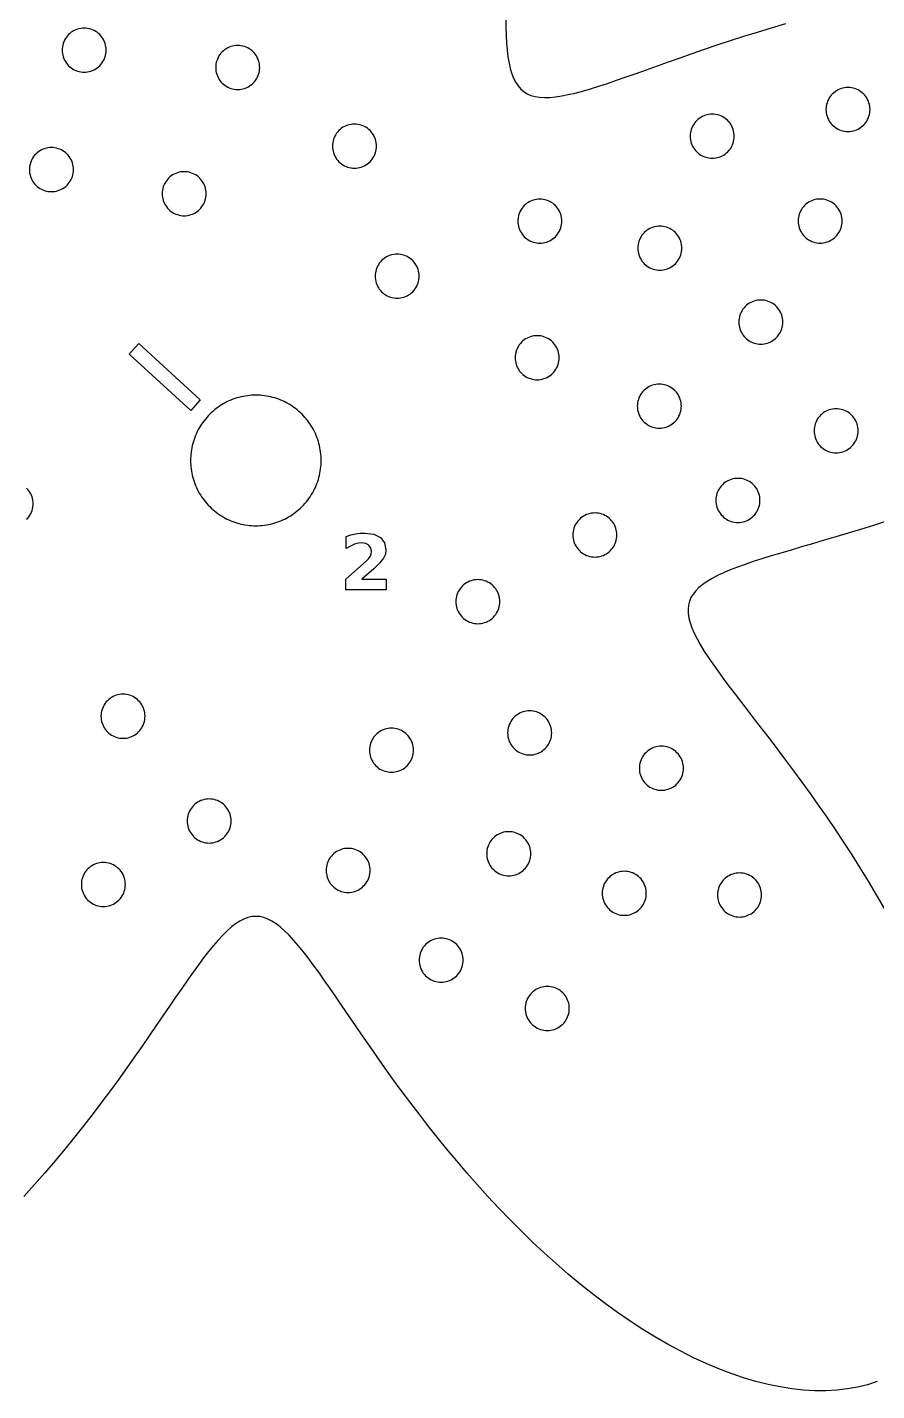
# Model space of a CAD drawing. Header units: millimetres. Extents: x 0 to 411, y 14 to 280.
# Drawn here: x 200.9 to 254.9, y 149.9 to 236.6 of the extents above; entities that cross this region are included whole.
import ezdxf

# ---------------------------------------------------------------- set-up
doc = ezdxf.new("R2010")
doc.units = ezdxf.units.MM
doc.layers.add('CUT', color=1, linetype='Continuous')
doc.layers.add('ENGRAVE', color=7, linetype='Continuous')

msp = doc.modelspace()

# ---------------------------------------------------------------- linework, layer by layer
at = {"layer": 'CUT'}
for points in [[(231.305, 237.143), (231.312, 236.592), (231.328, 236.073), (231.355, 235.586), (231.393, 235.132), (231.444, 234.71), (231.509, 234.321), (231.59, 233.965), (231.686, 233.641), (231.8, 233.35), (231.932, 233.092), (232.084, 232.865), (232.257, 232.67), (232.45, 232.506), (232.666, 232.373), (232.905, 232.269), (233.167, 232.195), (233.454, 232.149), (233.766, 232.13), (234.103, 232.138), (234.467, 232.172), (234.857, 232.23), (235.274, 232.312), (235.718, 232.416), (236.189, 232.541), (236.688, 232.686), (237.214, 232.85), (237.767, 233.031), (238.348, 233.228), (238.956, 233.439), (239.591, 233.663), (240.252, 233.899), (240.94, 234.144), (241.653, 234.399), (242.391, 234.66), (243.153, 234.928), (243.939, 235.199), (244.747, 235.473), (245.577, 235.747), (246.429, 236.022), (247.3, 236.294), (248.19, 236.563), (249.097, 236.828)], [(200.852, 205.325), (200.927, 205.405), (200.995, 205.492), (201.056, 205.583), (201.109, 205.679), (201.155, 205.779), (201.155, 205.779), (201.193, 205.882), (201.223, 205.988), (201.245, 206.096), (201.258, 206.205), (201.262, 206.315), (201.258, 206.424), (201.245, 206.534), (201.223, 206.641), (201.193, 206.747), (201.155, 206.85), (201.109, 206.95), (201.056, 207.046), (200.995, 207.137), (200.927, 207.224), (200.852, 207.305)], [(255.501, 205.207), (254.667, 204.942), (253.852, 204.688), (253.057, 204.445), (252.283, 204.214), (251.533, 203.991), (250.806, 203.778), (250.106, 203.573), (249.432, 203.375), (248.787, 203.183), (248.171, 202.997), (247.585, 202.814), (247.031, 202.635), (246.509, 202.458), (246.021, 202.283), (245.566, 202.107), (245.146, 201.93), (244.76, 201.751), (244.41, 201.569), (244.097, 201.383), (243.819, 201.191), (243.577, 200.993), (243.372, 200.787), (243.204, 200.573), (243.071, 200.348), (242.975, 200.114), (242.915, 199.867), (242.89, 199.608), (242.901, 199.335), (242.945, 199.048), (243.024, 198.746), (243.136, 198.428), (243.281, 198.092), (243.457, 197.739), (243.663, 197.368), (243.899, 196.978), (244.164, 196.569), (244.456, 196.139), (244.774, 195.689), (245.117, 195.219), (245.484, 194.727), (245.873, 194.214), (246.282, 193.68), (246.711, 193.124), (247.157, 192.546), (247.619, 191.946), (248.096, 191.325), (248.585, 190.683), (249.086, 190.02), (249.596, 189.335), (250.114, 188.63), (250.638, 187.906), (251.167, 187.161), (251.698, 186.398), (252.23, 185.617), (252.761, 184.818), (253.289, 184.002), (253.813, 183.171), (254.331, 182.324), (254.842, 181.464), (255.343, 180.59)], [(254.908, 150.525), (254.297, 150.331), (253.664, 150.177), (253.011, 150.061), (252.339, 149.985), (251.649, 149.948), (250.941, 149.95), (250.219, 149.991), (249.482, 150.071), (248.732, 150.189), (247.97, 150.345), (247.198, 150.539), (246.417, 150.77), (245.629, 151.037), (244.834, 151.34), (244.034, 151.677), (243.23, 152.048), (242.424, 152.452), (241.617, 152.888), (240.81, 153.354), (240.005, 153.849), (239.202, 154.373), (238.403, 154.923), (237.609, 155.498), (236.821, 156.098), (236.041, 156.72), (235.268, 157.362), (234.505, 158.024), (233.751, 158.703), (233.009, 159.397), (232.279, 160.106), (231.561, 160.827), (230.857, 161.558), (230.166, 162.298), (229.491, 163.045), (228.83, 163.796), (228.185, 164.551), (227.556, 165.306), (226.944, 166.061), (226.348, 166.813), (225.769, 167.56), (225.207, 168.301), (224.663, 169.033), (224.135, 169.756), (223.625, 170.466), (223.132, 171.163), (222.656, 171.844), (222.196, 172.508), (221.753, 173.153), (221.326, 173.778), (220.914, 174.381), (220.518, 174.961), (220.136, 175.515), (219.768, 176.043), (219.414, 176.544), (219.072, 177.016), (218.743, 177.457), (218.425, 177.868), (218.117, 178.246), (217.819, 178.591), (217.53, 178.902), (217.248, 179.179), (216.974, 179.42), (216.706, 179.625), (216.443, 179.793), (216.184, 179.924), (215.927, 180.018), (215.673, 180.075), (215.42, 180.094), (215.167, 180.075), (214.913, 180.018), (214.657, 179.924), (214.398, 179.793), (214.135, 179.625), (213.867, 179.42), (213.592, 179.179), (213.311, 178.902), (213.022, 178.591), (212.724, 178.246), (212.416, 177.868), (212.098, 177.457), (211.769, 177.016), (211.427, 176.544), (211.073, 176.043), (210.705, 175.515), (210.323, 174.961), (209.927, 174.381), (209.515, 173.778), (209.088, 173.153), (208.645, 172.508), (208.185, 171.844), (207.709, 171.163), (207.216, 170.466), (206.705, 169.756), (206.178, 169.033), (205.633, 168.301), (205.072, 167.56), (204.493, 166.813), (203.897, 166.061), (203.285, 165.306), (202.656, 164.551), (202.011, 163.796), (201.35, 163.045), (200.674, 162.298)]]:
    msp.add_lwpolyline(points, dxfattribs=at)
for points in [[(205.802, 234.605), (205.84, 234.708), (205.87, 234.814), (205.891, 234.921), (205.904, 235.031), (205.908, 235.14), (205.904, 235.25), (205.891, 235.359), (205.87, 235.467), (205.84, 235.573), (205.802, 235.676), (205.756, 235.776), (205.702, 235.872), (205.641, 235.963), (205.573, 236.05), (205.498, 236.13), (205.418, 236.205), (205.331, 236.273), (205.24, 236.334), (205.144, 236.388), (205.044, 236.434), (204.941, 236.472), (204.835, 236.502), (204.727, 236.523), (204.618, 236.536), (204.508, 236.54), (204.399, 236.536), (204.289, 236.523), (204.182, 236.502), (204.076, 236.472), (203.973, 236.434), (203.873, 236.388), (203.777, 236.334), (203.686, 236.273), (203.599, 236.205), (203.518, 236.13), (203.444, 236.05), (203.376, 235.963), (203.315, 235.872), (203.261, 235.776), (203.215, 235.676), (203.177, 235.573), (203.147, 235.467), (203.126, 235.359), (203.113, 235.25), (203.108, 235.14), (203.113, 235.031), (203.126, 234.921), (203.147, 234.814), (203.177, 234.708), (203.215, 234.605), (203.261, 234.505), (203.315, 234.409), (203.376, 234.317), (203.444, 234.231), (203.518, 234.15), (203.599, 234.076), (203.686, 234.008), (203.777, 233.947), (203.873, 233.893), (203.973, 233.847), (204.076, 233.809), (204.182, 233.779), (204.289, 233.758), (204.399, 233.745), (204.508, 233.74), (204.618, 233.745), (204.727, 233.758), (204.835, 233.779), (204.941, 233.809), (205.044, 233.847), (205.144, 233.893), (205.24, 233.947), (205.331, 234.008), (205.418, 234.076), (205.498, 234.15), (205.573, 234.231), (205.641, 234.317), (205.702, 234.409), (205.756, 234.505), (205.802, 234.605)], [(215.559, 233.504), (215.597, 233.607), (215.627, 233.713), (215.648, 233.821), (215.661, 233.93), (215.666, 234.04), (215.661, 234.15), (215.648, 234.259), (215.627, 234.367), (215.597, 234.472), (215.559, 234.575), (215.513, 234.675), (215.459, 234.771), (215.398, 234.863), (215.33, 234.949), (215.256, 235.03), (215.175, 235.104), (215.089, 235.172), (214.997, 235.233), (214.901, 235.287), (214.801, 235.333), (214.698, 235.371), (214.593, 235.401), (214.485, 235.422), (214.376, 235.435), (214.266, 235.44), (214.156, 235.435), (214.047, 235.422), (213.939, 235.401), (213.833, 235.371), (213.73, 235.333), (213.63, 235.287), (213.534, 235.233), (213.443, 235.172), (213.356, 235.104), (213.276, 235.03), (213.201, 234.949), (213.133, 234.863), (213.072, 234.771), (213.018, 234.675), (212.972, 234.575), (212.934, 234.472), (212.904, 234.367), (212.883, 234.259), (212.87, 234.15), (212.866, 234.04), (212.87, 233.93), (212.883, 233.821), (212.904, 233.713), (212.934, 233.607), (212.972, 233.504), (213.018, 233.404), (213.072, 233.308), (213.133, 233.217), (213.201, 233.13), (213.276, 233.05), (213.356, 232.975), (213.443, 232.907), (213.534, 232.846), (213.63, 232.792), (213.73, 232.746), (213.833, 232.708), (213.939, 232.678), (214.047, 232.657), (214.156, 232.644), (214.266, 232.64), (214.376, 232.644), (214.485, 232.657), (214.593, 232.678), (214.698, 232.708), (214.801, 232.746), (214.901, 232.792), (214.997, 232.846), (215.089, 232.907), (215.175, 232.975), (215.256, 233.05), (215.33, 233.13), (215.398, 233.217), (215.459, 233.308), (215.513, 233.404), (215.559, 233.504)], [(254.346, 230.833), (254.384, 230.936), (254.414, 231.042), (254.435, 231.149), (254.448, 231.259), (254.453, 231.368), (254.448, 231.478), (254.435, 231.588), (254.414, 231.695), (254.384, 231.801), (254.346, 231.904), (254.3, 232.004), (254.246, 232.1), (254.185, 232.191), (254.117, 232.278), (254.042, 232.358), (253.962, 232.433), (253.875, 232.501), (253.784, 232.562), (253.688, 232.616), (253.588, 232.662), (253.485, 232.7), (253.379, 232.73), (253.272, 232.751), (253.162, 232.764), (253.053, 232.768), (252.943, 232.764), (252.834, 232.751), (252.726, 232.73), (252.62, 232.7), (252.517, 232.662), (252.417, 232.616), (252.321, 232.562), (252.23, 232.501), (252.143, 232.433), (252.063, 232.358), (251.988, 232.278), (251.92, 232.191), (251.859, 232.1), (251.805, 232.004), (251.759, 231.904), (251.721, 231.801), (251.691, 231.695), (251.67, 231.588), (251.657, 231.478), (251.653, 231.368), (251.657, 231.259), (251.67, 231.149), (251.691, 231.042), (251.721, 230.936), (251.759, 230.833), (251.805, 230.733), (251.859, 230.637), (251.92, 230.546), (251.988, 230.459), (252.063, 230.379), (252.143, 230.304), (252.23, 230.236), (252.321, 230.175), (252.417, 230.121), (252.517, 230.075), (252.62, 230.037), (252.726, 230.007), (252.834, 229.986), (252.943, 229.973), (253.053, 229.968), (253.162, 229.973), (253.272, 229.986), (253.379, 230.007), (253.485, 230.037), (253.588, 230.075), (253.688, 230.121), (253.784, 230.175), (253.875, 230.236), (253.962, 230.304), (254.042, 230.379), (254.117, 230.459), (254.185, 230.546), (254.246, 230.637), (254.3, 230.733), (254.346, 230.833)], [(245.718, 229.134), (245.756, 229.237), (245.786, 229.343), (245.807, 229.451), (245.82, 229.56), (245.825, 229.67), (245.82, 229.78), (245.807, 229.889), (245.786, 229.997), (245.756, 230.102), (245.718, 230.206), (245.672, 230.305), (245.618, 230.401), (245.557, 230.493), (245.489, 230.579), (245.415, 230.66), (245.334, 230.734), (245.248, 230.802), (245.156, 230.864), (245.06, 230.917), (244.96, 230.963), (244.857, 231.001), (244.751, 231.031), (244.644, 231.053), (244.534, 231.066), (244.425, 231.07), (244.315, 231.066), (244.206, 231.053), (244.098, 231.031), (243.992, 231.001), (243.889, 230.963), (243.789, 230.917), (243.693, 230.864), (243.602, 230.802), (243.515, 230.734), (243.435, 230.66), (243.36, 230.579), (243.292, 230.493), (243.231, 230.401), (243.177, 230.305), (243.131, 230.206), (243.093, 230.102), (243.063, 229.997), (243.042, 229.889), (243.029, 229.78), (243.025, 229.67), (243.029, 229.56), (243.042, 229.451), (243.063, 229.343), (243.093, 229.237), (243.131, 229.134), (243.177, 229.034), (243.231, 228.938), (243.292, 228.847), (243.36, 228.761), (243.435, 228.68), (243.515, 228.605), (243.602, 228.537), (243.693, 228.476), (243.789, 228.422), (243.889, 228.376), (243.992, 228.338), (244.098, 228.309), (244.206, 228.287), (244.315, 228.274), (244.425, 228.27), (244.534, 228.274), (244.644, 228.287), (244.751, 228.309), (244.857, 228.338), (244.96, 228.376), (245.06, 228.422), (245.156, 228.476), (245.248, 228.537), (245.334, 228.605), (245.415, 228.68), (245.489, 228.761), (245.557, 228.847), (245.618, 228.938), (245.672, 229.034), (245.718, 229.134)], [(223.017, 228.609), (223.047, 228.715), (223.069, 228.823), (223.082, 228.932), (223.086, 229.042), (223.082, 229.152), (223.069, 229.261), (223.047, 229.369), (223.017, 229.475), (222.979, 229.578), (222.933, 229.678), (222.88, 229.773), (222.819, 229.865), (222.75, 229.951), (222.676, 230.032), (222.595, 230.107), (222.509, 230.175), (222.417, 230.236), (222.321, 230.289), (222.222, 230.335), (222.119, 230.373), (222.013, 230.403), (221.905, 230.425), (221.796, 230.438), (221.686, 230.442), (221.576, 230.438), (221.467, 230.425), (221.359, 230.403), (221.253, 230.373), (221.15, 230.335), (221.05, 230.289), (220.954, 230.236), (220.863, 230.175), (220.777, 230.107), (220.696, 230.032), (220.621, 229.951), (220.553, 229.865), (220.492, 229.773), (220.438, 229.678), (220.392, 229.578), (220.354, 229.475), (220.325, 229.369), (220.303, 229.261), (220.29, 229.152), (220.286, 229.042), (220.29, 228.932), (220.303, 228.823), (220.325, 228.715), (220.354, 228.609), (220.392, 228.506), (220.438, 228.406), (220.492, 228.31), (220.553, 228.219), (220.621, 228.133), (220.696, 228.052), (220.777, 227.977), (220.863, 227.909), (220.954, 227.848), (221.05, 227.795), (221.15, 227.749), (221.253, 227.71), (221.359, 227.681), (221.467, 227.659), (221.576, 227.646), (221.686, 227.642), (221.796, 227.646), (221.905, 227.659), (222.013, 227.681), (222.119, 227.71), (222.222, 227.749), (222.321, 227.795), (222.417, 227.848), (222.509, 227.909), (222.595, 227.977), (222.676, 228.052), (222.75, 228.133), (222.819, 228.219), (222.88, 228.31), (222.933, 228.406), (222.979, 228.506), (223.017, 228.609)], [(203.72, 227.013), (203.758, 227.116), (203.788, 227.222), (203.81, 227.33), (203.823, 227.439), (203.827, 227.549), (203.823, 227.659), (203.81, 227.768), (203.788, 227.876), (203.758, 227.981), (203.72, 228.084), (203.674, 228.184), (203.621, 228.28), (203.559, 228.372), (203.491, 228.458), (203.417, 228.539), (203.336, 228.613), (203.25, 228.681), (203.158, 228.742), (203.062, 228.796), (202.963, 228.842), (202.859, 228.88), (202.754, 228.91), (202.646, 228.931), (202.537, 228.944), (202.427, 228.949), (202.317, 228.944), (202.208, 228.931), (202.1, 228.91), (201.994, 228.88), (201.891, 228.842), (201.791, 228.796), (201.695, 228.742), (201.604, 228.681), (201.518, 228.613), (201.437, 228.539), (201.362, 228.458), (201.294, 228.372), (201.233, 228.28), (201.179, 228.184), (201.133, 228.084), (201.095, 227.981), (201.066, 227.876), (201.044, 227.768), (201.031, 227.659), (201.027, 227.549), (201.031, 227.439), (201.044, 227.33), (201.066, 227.222), (201.095, 227.116), (201.133, 227.013), (201.179, 226.913), (201.233, 226.817), (201.294, 226.726), (201.362, 226.639), (201.437, 226.559), (201.518, 226.484), (201.604, 226.416), (201.695, 226.355), (201.791, 226.301), (201.891, 226.255), (201.994, 226.217), (202.1, 226.187), (202.208, 226.166), (202.317, 226.153), (202.427, 226.149), (202.537, 226.153), (202.646, 226.166), (202.754, 226.187), (202.859, 226.217), (202.963, 226.255), (203.062, 226.301), (203.158, 226.355), (203.25, 226.416), (203.336, 226.484), (203.417, 226.559), (203.491, 226.639), (203.559, 226.726), (203.621, 226.817), (203.674, 226.913), (203.72, 227.013)], [(212.157, 225.482), (212.195, 225.585), (212.225, 225.691), (212.246, 225.799), (212.259, 225.908), (212.264, 226.018), (212.259, 226.128), (212.246, 226.237), (212.225, 226.345), (212.195, 226.45), (212.157, 226.554), (212.111, 226.653), (212.057, 226.749), (211.996, 226.841), (211.928, 226.927), (211.854, 227.008), (211.773, 227.082), (211.687, 227.15), (211.595, 227.212), (211.499, 227.265), (211.399, 227.311), (211.296, 227.349), (211.19, 227.379), (211.083, 227.401), (210.973, 227.414), (210.864, 227.418), (210.754, 227.414), (210.645, 227.401), (210.537, 227.379), (210.431, 227.349), (210.328, 227.311), (210.228, 227.265), (210.132, 227.212), (210.041, 227.15), (209.954, 227.082), (209.874, 227.008), (209.799, 226.927), (209.731, 226.841), (209.67, 226.749), (209.616, 226.653), (209.57, 226.554), (209.532, 226.45), (209.502, 226.345), (209.481, 226.237), (209.468, 226.128), (209.464, 226.018), (209.468, 225.908), (209.481, 225.799), (209.502, 225.691), (209.532, 225.585), (209.57, 225.482), (209.616, 225.382), (209.67, 225.286), (209.731, 225.195), (209.799, 225.109), (209.874, 225.028), (209.954, 224.953), (210.041, 224.885), (210.132, 224.824), (210.228, 224.77), (210.328, 224.724), (210.431, 224.686), (210.537, 224.657), (210.645, 224.635), (210.754, 224.622), (210.864, 224.618), (210.973, 224.622), (211.083, 224.635), (211.19, 224.657), (211.296, 224.686), (211.399, 224.724), (211.499, 224.77), (211.595, 224.824), (211.687, 224.885), (211.773, 224.953), (211.854, 225.028), (211.928, 225.109), (211.996, 225.195), (212.057, 225.286), (212.111, 225.382), (212.157, 225.482)], [(234.76, 223.74), (234.798, 223.843), (234.827, 223.949), (234.849, 224.057), (234.862, 224.166), (234.866, 224.276), (234.862, 224.385), (234.849, 224.495), (234.827, 224.602), (234.798, 224.708), (234.76, 224.811), (234.714, 224.911), (234.66, 225.007), (234.599, 225.099), (234.531, 225.185), (234.456, 225.266), (234.375, 225.34), (234.289, 225.408), (234.198, 225.469), (234.102, 225.523), (234.002, 225.569), (233.899, 225.607), (233.793, 225.637), (233.685, 225.658), (233.576, 225.671), (233.466, 225.676), (233.356, 225.671), (233.247, 225.658), (233.139, 225.637), (233.034, 225.607), (232.93, 225.569), (232.831, 225.523), (232.735, 225.469), (232.643, 225.408), (232.557, 225.34), (232.476, 225.266), (232.402, 225.185), (232.334, 225.099), (232.272, 225.007), (232.219, 224.911), (232.173, 224.811), (232.135, 224.708), (232.105, 224.602), (232.083, 224.495), (232.07, 224.385), (232.066, 224.276), (232.07, 224.166), (232.083, 224.057), (232.105, 223.949), (232.135, 223.843), (232.173, 223.74), (232.219, 223.64), (232.272, 223.544), (232.334, 223.453), (232.402, 223.366), (232.476, 223.286), (232.557, 223.211), (232.643, 223.143), (232.735, 223.082), (232.831, 223.028), (232.93, 222.982), (233.034, 222.944), (233.139, 222.914), (233.247, 222.893), (233.356, 222.88), (233.466, 222.876), (233.576, 222.88), (233.685, 222.893), (233.793, 222.914), (233.899, 222.944), (234.002, 222.982), (234.102, 223.028), (234.198, 223.082), (234.289, 223.143), (234.375, 223.211), (234.456, 223.286), (234.531, 223.366), (234.599, 223.453), (234.66, 223.544), (234.714, 223.64), (234.76, 223.74)], [(252.575, 223.745), (252.613, 223.848), (252.643, 223.954), (252.665, 224.062), (252.678, 224.171), (252.682, 224.281), (252.678, 224.391), (252.665, 224.5), (252.643, 224.608), (252.613, 224.714), (252.575, 224.817), (252.529, 224.916), (252.476, 225.012), (252.414, 225.104), (252.346, 225.19), (252.272, 225.271), (252.191, 225.345), (252.105, 225.414), (252.013, 225.475), (251.917, 225.528), (251.818, 225.574), (251.714, 225.612), (251.609, 225.642), (251.501, 225.664), (251.392, 225.677), (251.282, 225.681), (251.172, 225.677), (251.063, 225.664), (250.955, 225.642), (250.849, 225.612), (250.746, 225.574), (250.646, 225.528), (250.55, 225.475), (250.459, 225.414), (250.373, 225.345), (250.292, 225.271), (250.217, 225.19), (250.149, 225.104), (250.088, 225.012), (250.034, 224.916), (249.988, 224.817), (249.95, 224.714), (249.921, 224.608), (249.899, 224.5), (249.886, 224.391), (249.882, 224.281), (249.886, 224.171), (249.899, 224.062), (249.921, 223.954), (249.95, 223.848), (249.988, 223.745), (250.034, 223.645), (250.088, 223.549), (250.149, 223.458), (250.217, 223.372), (250.292, 223.291), (250.373, 223.216), (250.459, 223.148), (250.55, 223.087), (250.646, 223.034), (250.746, 222.987), (250.849, 222.949), (250.955, 222.92), (251.063, 222.898), (251.172, 222.885), (251.282, 222.881), (251.392, 222.885), (251.501, 222.898), (251.609, 222.92), (251.714, 222.949), (251.818, 222.987), (251.917, 223.034), (252.013, 223.087), (252.105, 223.148), (252.191, 223.216), (252.272, 223.291), (252.346, 223.372), (252.414, 223.458), (252.476, 223.549), (252.529, 223.645), (252.575, 223.745)], [(242.386, 222.024), (242.424, 222.127), (242.454, 222.233), (242.476, 222.34), (242.489, 222.45), (242.493, 222.559), (242.489, 222.669), (242.476, 222.778), (242.454, 222.886), (242.424, 222.992), (242.386, 223.095), (242.34, 223.195), (242.287, 223.291), (242.225, 223.382), (242.157, 223.469), (242.083, 223.549), (242.002, 223.624), (241.916, 223.692), (241.824, 223.753), (241.728, 223.807), (241.629, 223.853), (241.525, 223.891), (241.42, 223.921), (241.312, 223.942), (241.203, 223.955), (241.093, 223.959), (240.983, 223.955), (240.874, 223.942), (240.766, 223.921), (240.66, 223.891), (240.557, 223.853), (240.457, 223.807), (240.361, 223.753), (240.27, 223.692), (240.184, 223.624), (240.103, 223.549), (240.028, 223.469), (239.96, 223.382), (239.899, 223.291), (239.845, 223.195), (239.799, 223.095), (239.761, 222.992), (239.732, 222.886), (239.71, 222.778), (239.697, 222.669), (239.693, 222.559), (239.697, 222.45), (239.71, 222.34), (239.732, 222.233), (239.761, 222.127), (239.799, 222.024), (239.845, 221.924), (239.899, 221.828), (239.96, 221.736), (240.028, 221.65), (240.103, 221.569), (240.184, 221.495), (240.27, 221.427), (240.361, 221.366), (240.457, 221.312), (240.557, 221.266), (240.66, 221.228), (240.766, 221.198), (240.874, 221.177), (240.983, 221.164), (241.093, 221.159), (241.203, 221.164), (241.312, 221.177), (241.42, 221.198), (241.525, 221.228), (241.629, 221.266), (241.728, 221.312), (241.824, 221.366), (241.916, 221.427), (242.002, 221.495), (242.083, 221.569), (242.157, 221.65), (242.225, 221.736), (242.287, 221.828), (242.34, 221.924), (242.386, 222.024)], [(225.691, 220.24), (225.729, 220.344), (225.759, 220.449), (225.781, 220.557), (225.794, 220.666), (225.798, 220.776), (225.794, 220.886), (225.781, 220.995), (225.759, 221.103), (225.729, 221.209), (225.691, 221.312), (225.645, 221.412), (225.592, 221.508), (225.531, 221.599), (225.463, 221.685), (225.388, 221.766), (225.307, 221.841), (225.221, 221.909), (225.129, 221.97), (225.034, 222.024), (224.934, 222.07), (224.831, 222.108), (224.725, 222.138), (224.617, 222.159), (224.508, 222.172), (224.398, 222.176), (224.288, 222.172), (224.179, 222.159), (224.071, 222.138), (223.965, 222.108), (223.862, 222.07), (223.762, 222.024), (223.666, 221.97), (223.575, 221.909), (223.489, 221.841), (223.408, 221.766), (223.333, 221.685), (223.265, 221.599), (223.204, 221.508), (223.151, 221.412), (223.105, 221.312), (223.066, 221.209), (223.037, 221.103), (223.015, 220.995), (223.002, 220.886), (222.998, 220.776), (223.002, 220.666), (223.015, 220.557), (223.037, 220.449), (223.066, 220.344), (223.105, 220.24), (223.151, 220.141), (223.204, 220.045), (223.265, 219.953), (223.333, 219.867), (223.408, 219.786), (223.489, 219.712), (223.575, 219.644), (223.666, 219.583), (223.762, 219.529), (223.862, 219.483), (223.965, 219.445), (224.071, 219.415), (224.179, 219.393), (224.288, 219.381), (224.398, 219.376), (224.508, 219.381), (224.617, 219.393), (224.725, 219.415), (224.831, 219.445), (224.934, 219.483), (225.034, 219.529), (225.129, 219.583), (225.221, 219.644), (225.307, 219.712), (225.388, 219.786), (225.463, 219.867), (225.531, 219.953), (225.592, 220.045), (225.645, 220.141), (225.691, 220.24)], [(248.805, 217.326), (248.843, 217.429), (248.873, 217.535), (248.895, 217.643), (248.908, 217.752), (248.912, 217.862), (248.908, 217.971), (248.895, 218.081), (248.873, 218.188), (248.843, 218.294), (248.805, 218.397), (248.759, 218.497), (248.706, 218.593), (248.645, 218.685), (248.577, 218.771), (248.502, 218.852), (248.421, 218.926), (248.335, 218.994), (248.243, 219.055), (248.148, 219.109), (248.048, 219.155), (247.945, 219.193), (247.839, 219.223), (247.731, 219.244), (247.622, 219.257), (247.512, 219.262), (247.402, 219.257), (247.293, 219.244), (247.185, 219.223), (247.079, 219.193), (246.976, 219.155), (246.876, 219.109), (246.78, 219.055), (246.689, 218.994), (246.603, 218.926), (246.522, 218.852), (246.447, 218.771), (246.379, 218.685), (246.318, 218.593), (246.265, 218.497), (246.219, 218.397), (246.181, 218.294), (246.151, 218.188), (246.129, 218.081), (246.116, 217.971), (246.112, 217.862), (246.116, 217.752), (246.129, 217.643), (246.151, 217.535), (246.181, 217.429), (246.219, 217.326), (246.265, 217.226), (246.318, 217.13), (246.379, 217.039), (246.447, 216.952), (246.522, 216.872), (246.603, 216.797), (246.689, 216.729), (246.78, 216.668), (246.876, 216.614), (246.976, 216.568), (247.079, 216.53), (247.185, 216.5), (247.293, 216.479), (247.402, 216.466), (247.512, 216.462), (247.622, 216.466), (247.731, 216.479), (247.839, 216.5), (247.945, 216.53), (248.048, 216.568), (248.148, 216.614), (248.243, 216.668), (248.335, 216.729), (248.421, 216.797), (248.502, 216.872), (248.577, 216.952), (248.645, 217.039), (248.706, 217.13), (248.759, 217.226), (248.805, 217.326)], [(234.59, 215.059), (234.628, 215.162), (234.658, 215.268), (234.679, 215.376), (234.692, 215.485), (234.697, 215.595), (234.692, 215.705), (234.679, 215.814), (234.658, 215.922), (234.628, 216.028), (234.59, 216.131), (234.544, 216.231), (234.49, 216.326), (234.429, 216.418), (234.361, 216.504), (234.286, 216.585), (234.206, 216.66), (234.119, 216.728), (234.028, 216.789), (233.932, 216.842), (233.832, 216.888), (233.729, 216.926), (233.623, 216.956), (233.516, 216.978), (233.406, 216.991), (233.297, 216.995), (233.187, 216.991), (233.078, 216.978), (232.97, 216.956), (232.864, 216.926), (232.761, 216.888), (232.661, 216.842), (232.565, 216.789), (232.474, 216.728), (232.387, 216.66), (232.307, 216.585), (232.232, 216.504), (232.164, 216.418), (232.103, 216.326), (232.049, 216.231), (232.003, 216.131), (231.965, 216.028), (231.935, 215.922), (231.914, 215.814), (231.901, 215.705), (231.897, 215.595), (231.901, 215.485), (231.914, 215.376), (231.935, 215.268), (231.965, 215.162), (232.003, 215.059), (232.049, 214.959), (232.103, 214.863), (232.164, 214.772), (232.232, 214.686), (232.307, 214.605), (232.387, 214.53), (232.474, 214.462), (232.565, 214.401), (232.661, 214.348), (232.761, 214.302), (232.864, 214.264), (232.97, 214.234), (233.078, 214.212), (233.187, 214.199), (233.297, 214.195), (233.406, 214.199), (233.516, 214.212), (233.623, 214.234), (233.729, 214.264), (233.832, 214.302), (233.932, 214.348), (234.028, 214.401), (234.119, 214.462), (234.206, 214.53), (234.286, 214.605), (234.361, 214.686), (234.429, 214.772), (234.49, 214.863), (234.544, 214.959), (234.59, 215.059)], [(219.562, 209.338), (219.55, 209.473), (219.535, 209.608), (219.515, 209.743), (219.491, 209.876), (219.462, 210.009), (219.429, 210.141), (219.392, 210.271), (219.35, 210.401), (219.304, 210.529), (219.255, 210.655), (219.201, 210.779), (219.142, 210.902), (219.08, 211.023), (219.014, 211.142), (218.945, 211.258), (218.871, 211.372), (218.794, 211.484), (218.713, 211.593), (218.628, 211.699), (218.541, 211.803), (218.449, 211.904), (218.355, 212.001), (218.257, 212.096), (218.157, 212.187), (218.053, 212.275), (217.947, 212.359), (217.838, 212.44), (217.726, 212.517), (217.612, 212.591), (217.495, 212.661), (217.377, 212.727), (217.256, 212.789), (217.133, 212.847), (217.009, 212.901), (216.882, 212.951), (216.754, 212.996), (216.625, 213.038), (216.495, 213.075), (216.363, 213.108), (216.23, 213.137), (216.096, 213.161), (215.962, 213.181), (215.827, 213.197), (215.692, 213.208), (215.556, 213.214), (215.42, 213.217), (215.285, 213.214), (215.149, 213.208), (215.014, 213.197), (214.879, 213.181), (214.744, 213.161), (214.611, 213.137), (214.478, 213.108), (214.346, 213.075), (214.216, 213.038), (214.086, 212.996), (213.959, 212.951), (213.832, 212.901), (213.708, 212.847), (213.585, 212.789), (213.464, 212.727), (213.345, 212.661), (213.229, 212.591), (213.115, 212.517), (213.003, 212.44), (212.894, 212.359), (212.788, 212.275), (212.684, 212.187), (212.584, 212.096), (212.486, 212.001), (212.392, 211.904), (212.3, 211.803), (212.212, 211.699), (212.128, 211.593), (212.047, 211.484), (211.97, 211.372), (211.896, 211.258), (211.826, 211.142), (211.76, 211.023), (211.698, 210.902), (211.64, 210.779), (211.586, 210.655), (211.536, 210.529), (211.491, 210.401), (211.449, 210.271), (211.412, 210.141), (211.379, 210.009), (211.35, 209.876), (211.326, 209.743), (211.306, 209.608), (211.29, 209.473), (211.279, 209.338), (211.273, 209.202), (211.27, 209.067), (211.273, 208.931), (211.279, 208.795), (211.29, 208.66), (211.306, 208.525), (211.326, 208.391), (211.35, 208.257), (211.379, 208.124), (211.412, 207.993), (211.449, 207.862), (211.491, 207.733), (211.536, 207.605), (211.586, 207.479), (211.64, 207.354), (211.698, 207.231), (211.76, 207.11), (211.826, 206.992), (211.896, 206.875), (211.97, 206.761), (212.047, 206.649), (212.128, 206.54), (212.212, 206.434), (212.3, 206.33), (212.392, 206.23), (212.486, 206.132), (212.584, 206.038), (212.684, 205.947), (212.788, 205.859), (212.894, 205.774), (213.003, 205.693), (213.115, 205.616), (213.229, 205.542), (213.345, 205.473), (213.464, 205.407), (213.585, 205.345), (213.708, 205.287), (213.832, 205.233), (213.959, 205.183), (214.086, 205.137), (214.216, 205.095), (214.346, 205.058), (214.478, 205.025), (214.611, 204.996), (214.744, 204.972), (214.879, 204.952), (215.014, 204.937), (215.149, 204.926), (215.285, 204.919), (215.42, 204.917), (215.556, 204.919), (215.692, 204.926), (215.827, 204.937), (215.962, 204.952), (216.096, 204.972), (216.23, 204.996), (216.363, 205.025), (216.495, 205.058), (216.625, 205.095), (216.754, 205.137), (216.882, 205.183), (217.009, 205.233), (217.133, 205.287), (217.256, 205.345), (217.377, 205.407), (217.495, 205.473), (217.612, 205.542), (217.726, 205.616), (217.838, 205.693), (217.947, 205.774), (218.053, 205.859), (218.157, 205.947), (218.257, 206.038), (218.355, 206.132), (218.449, 206.23), (218.541, 206.33), (218.628, 206.434), (218.713, 206.54), (218.794, 206.649), (218.871, 206.761), (218.945, 206.875), (219.014, 206.992), (219.08, 207.11), (219.142, 207.231), (219.201, 207.354), (219.255, 207.479), (219.304, 207.605), (219.35, 207.733), (219.392, 207.862), (219.429, 207.993), (219.462, 208.124), (219.491, 208.257), (219.515, 208.391), (219.535, 208.525), (219.55, 208.66), (219.562, 208.795), (219.568, 208.931), (219.57, 209.067), (219.568, 209.202), (219.562, 209.338)], [(242.355, 211.981), (242.393, 212.084), (242.423, 212.19), (242.444, 212.298), (242.457, 212.407), (242.461, 212.517), (242.457, 212.626), (242.444, 212.736), (242.423, 212.843), (242.393, 212.949), (242.355, 213.052), (242.309, 213.152), (242.255, 213.248), (242.194, 213.34), (242.126, 213.426), (242.051, 213.507), (241.971, 213.581), (241.884, 213.649), (241.793, 213.71), (241.697, 213.764), (241.597, 213.81), (241.494, 213.848), (241.388, 213.878), (241.28, 213.899), (241.171, 213.912), (241.061, 213.917), (240.952, 213.912), (240.842, 213.899), (240.735, 213.878), (240.629, 213.848), (240.526, 213.81), (240.426, 213.764), (240.33, 213.71), (240.239, 213.649), (240.152, 213.581), (240.071, 213.507), (239.997, 213.426), (239.929, 213.34), (239.868, 213.248), (239.814, 213.152), (239.768, 213.052), (239.73, 212.949), (239.7, 212.843), (239.679, 212.736), (239.666, 212.626), (239.661, 212.517), (239.666, 212.407), (239.679, 212.298), (239.7, 212.19), (239.73, 212.084), (239.768, 211.981), (239.814, 211.881), (239.868, 211.785), (239.929, 211.694), (239.997, 211.607), (240.071, 211.527), (240.152, 211.452), (240.239, 211.384), (240.33, 211.323), (240.426, 211.269), (240.526, 211.223), (240.629, 211.185), (240.735, 211.155), (240.842, 211.134), (240.952, 211.121), (241.061, 211.117), (241.171, 211.121), (241.28, 211.134), (241.388, 211.155), (241.494, 211.185), (241.597, 211.223), (241.697, 211.269), (241.793, 211.323), (241.884, 211.384), (241.971, 211.452), (242.051, 211.527), (242.126, 211.607), (242.194, 211.694), (242.255, 211.785), (242.309, 211.881), (242.355, 211.981)], [(253.589, 210.416), (253.627, 210.519), (253.657, 210.625), (253.678, 210.733), (253.691, 210.842), (253.695, 210.952), (253.691, 211.062), (253.678, 211.171), (253.657, 211.279), (253.627, 211.385), (253.589, 211.488), (253.543, 211.588), (253.489, 211.684), (253.428, 211.775), (253.36, 211.861), (253.285, 211.942), (253.205, 212.017), (253.118, 212.085), (253.027, 212.146), (252.931, 212.2), (252.831, 212.246), (252.728, 212.284), (252.622, 212.313), (252.514, 212.335), (252.405, 212.348), (252.295, 212.352), (252.186, 212.348), (252.076, 212.335), (251.969, 212.313), (251.863, 212.284), (251.76, 212.246), (251.66, 212.2), (251.564, 212.146), (251.473, 212.085), (251.386, 212.017), (251.306, 211.942), (251.231, 211.861), (251.163, 211.775), (251.102, 211.684), (251.048, 211.588), (251.002, 211.488), (250.964, 211.385), (250.934, 211.279), (250.913, 211.171), (250.9, 211.062), (250.895, 210.952), (250.9, 210.842), (250.913, 210.733), (250.934, 210.625), (250.964, 210.519), (251.002, 210.416), (251.048, 210.317), (251.102, 210.221), (251.163, 210.129), (251.231, 210.043), (251.306, 209.962), (251.386, 209.888), (251.473, 209.819), (251.564, 209.758), (251.66, 209.705), (251.76, 209.659), (251.863, 209.621), (251.969, 209.591), (252.076, 209.569), (252.186, 209.556), (252.295, 209.552), (252.405, 209.556), (252.514, 209.569), (252.622, 209.591), (252.728, 209.621), (252.831, 209.659), (252.931, 209.705), (253.027, 209.758), (253.118, 209.819), (253.205, 209.888), (253.285, 209.962), (253.36, 210.043), (253.428, 210.129), (253.489, 210.221), (253.543, 210.317), (253.589, 210.416)], [(247.35, 205.993), (247.388, 206.096), (247.418, 206.202), (247.439, 206.31), (247.452, 206.419), (247.456, 206.529), (247.452, 206.638), (247.439, 206.748), (247.418, 206.855), (247.388, 206.961), (247.35, 207.064), (247.304, 207.164), (247.25, 207.26), (247.189, 207.351), (247.121, 207.438), (247.046, 207.519), (246.965, 207.593), (246.879, 207.661), (246.788, 207.722), (246.692, 207.776), (246.592, 207.822), (246.489, 207.86), (246.383, 207.89), (246.275, 207.911), (246.166, 207.924), (246.056, 207.929), (245.946, 207.924), (245.837, 207.911), (245.729, 207.89), (245.624, 207.86), (245.52, 207.822), (245.421, 207.776), (245.325, 207.722), (245.233, 207.661), (245.147, 207.593), (245.066, 207.519), (244.992, 207.438), (244.924, 207.351), (244.863, 207.26), (244.809, 207.164), (244.763, 207.064), (244.725, 206.961), (244.695, 206.855), (244.673, 206.748), (244.661, 206.638), (244.656, 206.529), (244.661, 206.419), (244.673, 206.31), (244.695, 206.202), (244.725, 206.096), (244.763, 205.993), (244.809, 205.893), (244.863, 205.797), (244.924, 205.706), (244.992, 205.619), (245.066, 205.539), (245.147, 205.464), (245.233, 205.396), (245.325, 205.335), (245.421, 205.281), (245.52, 205.235), (245.624, 205.197), (245.729, 205.167), (245.837, 205.146), (245.946, 205.133), (246.056, 205.129), (246.166, 205.133), (246.275, 205.146), (246.383, 205.167), (246.489, 205.197), (246.592, 205.235), (246.692, 205.281), (246.788, 205.335), (246.879, 205.396), (246.965, 205.464), (247.046, 205.539), (247.121, 205.619), (247.189, 205.706), (247.25, 205.797), (247.304, 205.893), (247.35, 205.993)], [(238.261, 203.794), (238.299, 203.897), (238.329, 204.003), (238.35, 204.111), (238.363, 204.22), (238.368, 204.33), (238.363, 204.439), (238.35, 204.549), (238.329, 204.656), (238.299, 204.762), (238.261, 204.865), (238.215, 204.965), (238.161, 205.061), (238.1, 205.153), (238.032, 205.239), (237.957, 205.32), (237.877, 205.394), (237.79, 205.462), (237.699, 205.523), (237.603, 205.577), (237.503, 205.623), (237.4, 205.661), (237.294, 205.691), (237.187, 205.712), (237.077, 205.725), (236.968, 205.73), (236.858, 205.725), (236.749, 205.712), (236.641, 205.691), (236.535, 205.661), (236.432, 205.623), (236.332, 205.577), (236.236, 205.523), (236.145, 205.462), (236.058, 205.394), (235.978, 205.32), (235.903, 205.239), (235.835, 205.153), (235.774, 205.061), (235.72, 204.965), (235.674, 204.865), (235.636, 204.762), (235.606, 204.656), (235.585, 204.549), (235.572, 204.439), (235.568, 204.33), (235.572, 204.22), (235.585, 204.111), (235.606, 204.003), (235.636, 203.897), (235.674, 203.794), (235.72, 203.694), (235.774, 203.598), (235.835, 203.507), (235.903, 203.42), (235.978, 203.34), (236.058, 203.265), (236.145, 203.197), (236.236, 203.136), (236.332, 203.082), (236.432, 203.036), (236.535, 202.998), (236.641, 202.968), (236.749, 202.947), (236.858, 202.934), (236.968, 202.93), (237.077, 202.934), (237.187, 202.947), (237.294, 202.968), (237.4, 202.998), (237.503, 203.036), (237.603, 203.082), (237.699, 203.136), (237.79, 203.197), (237.877, 203.265), (237.957, 203.34), (238.032, 203.42), (238.1, 203.507), (238.161, 203.598), (238.215, 203.694), (238.261, 203.794)], [(230.822, 199.556), (230.86, 199.66), (230.89, 199.765), (230.911, 199.873), (230.924, 199.982), (230.929, 200.092), (230.924, 200.202), (230.911, 200.311), (230.89, 200.419), (230.86, 200.525), (230.822, 200.628), (230.776, 200.728), (230.722, 200.824), (230.661, 200.915), (230.593, 201.001), (230.519, 201.082), (230.438, 201.157), (230.351, 201.225), (230.26, 201.286), (230.164, 201.34), (230.064, 201.386), (229.961, 201.424), (229.855, 201.454), (229.748, 201.475), (229.638, 201.488), (229.529, 201.492), (229.419, 201.488), (229.31, 201.475), (229.202, 201.454), (229.096, 201.424), (228.993, 201.386), (228.893, 201.34), (228.797, 201.286), (228.706, 201.225), (228.619, 201.157), (228.539, 201.082), (228.464, 201.001), (228.396, 200.915), (228.335, 200.824), (228.281, 200.728), (228.235, 200.628), (228.197, 200.525), (228.167, 200.419), (228.146, 200.311), (228.133, 200.202), (228.129, 200.092), (228.133, 199.982), (228.146, 199.873), (228.167, 199.765), (228.197, 199.66), (228.235, 199.556), (228.281, 199.457), (228.335, 199.361), (228.396, 199.269), (228.464, 199.183), (228.539, 199.102), (228.619, 199.028), (228.706, 198.96), (228.797, 198.899), (228.893, 198.845), (228.993, 198.799), (229.096, 198.761), (229.202, 198.731), (229.31, 198.709), (229.419, 198.697), (229.529, 198.692), (229.638, 198.697), (229.748, 198.709), (229.855, 198.731), (229.961, 198.761), (230.064, 198.799), (230.164, 198.845), (230.26, 198.899), (230.351, 198.96), (230.438, 199.028), (230.519, 199.102), (230.593, 199.183), (230.661, 199.269), (230.722, 199.361), (230.776, 199.457), (230.822, 199.556)], [(208.271, 192.274), (208.309, 192.377), (208.339, 192.483), (208.36, 192.591), (208.373, 192.7), (208.377, 192.81), (208.373, 192.92), (208.36, 193.029), (208.339, 193.137), (208.309, 193.243), (208.271, 193.346), (208.225, 193.446), (208.171, 193.542), (208.11, 193.633), (208.042, 193.719), (207.967, 193.8), (207.887, 193.875), (207.8, 193.943), (207.709, 194.004), (207.613, 194.057), (207.513, 194.103), (207.41, 194.141), (207.304, 194.171), (207.196, 194.193), (207.087, 194.206), (206.977, 194.21), (206.868, 194.206), (206.758, 194.193), (206.651, 194.171), (206.545, 194.141), (206.442, 194.103), (206.342, 194.057), (206.246, 194.004), (206.154, 193.943), (206.068, 193.875), (205.987, 193.8), (205.913, 193.719), (205.845, 193.633), (205.784, 193.542), (205.73, 193.446), (205.684, 193.346), (205.646, 193.243), (205.616, 193.137), (205.595, 193.029), (205.582, 192.92), (205.577, 192.81), (205.582, 192.7), (205.595, 192.591), (205.616, 192.483), (205.646, 192.377), (205.684, 192.274), (205.73, 192.174), (205.784, 192.079), (205.845, 191.987), (205.913, 191.901), (205.987, 191.82), (206.068, 191.745), (206.154, 191.677), (206.246, 191.616), (206.342, 191.563), (206.442, 191.517), (206.545, 191.479), (206.651, 191.449), (206.758, 191.427), (206.868, 191.414), (206.977, 191.41), (207.087, 191.414), (207.196, 191.427), (207.304, 191.449), (207.41, 191.479), (207.513, 191.517), (207.613, 191.563), (207.709, 191.616), (207.8, 191.677), (207.887, 191.745), (207.967, 191.82), (208.042, 191.901), (208.11, 191.987), (208.171, 192.079), (208.225, 192.174), (208.271, 192.274)], [(234.113, 191.216), (234.151, 191.32), (234.181, 191.425), (234.202, 191.533), (234.215, 191.642), (234.22, 191.752), (234.215, 191.862), (234.202, 191.971), (234.181, 192.079), (234.151, 192.185), (234.113, 192.288), (234.067, 192.388), (234.013, 192.484), (233.952, 192.575), (233.884, 192.661), (233.81, 192.742), (233.729, 192.817), (233.642, 192.885), (233.551, 192.946), (233.455, 193), (233.355, 193.046), (233.252, 193.084), (233.146, 193.114), (233.039, 193.135), (232.929, 193.148), (232.82, 193.152), (232.71, 193.148), (232.601, 193.135), (232.493, 193.114), (232.387, 193.084), (232.284, 193.046), (232.184, 193), (232.088, 192.946), (231.997, 192.885), (231.91, 192.817), (231.83, 192.742), (231.755, 192.661), (231.687, 192.575), (231.626, 192.484), (231.572, 192.388), (231.526, 192.288), (231.488, 192.185), (231.458, 192.079), (231.437, 191.971), (231.424, 191.862), (231.42, 191.752), (231.424, 191.642), (231.437, 191.533), (231.458, 191.425), (231.488, 191.32), (231.526, 191.216), (231.572, 191.117), (231.626, 191.021), (231.687, 190.929), (231.755, 190.843), (231.83, 190.762), (231.91, 190.688), (231.997, 190.62), (232.088, 190.559), (232.184, 190.505), (232.284, 190.459), (232.387, 190.421), (232.493, 190.391), (232.601, 190.369), (232.71, 190.357), (232.82, 190.352), (232.929, 190.357), (233.039, 190.369), (233.146, 190.391), (233.252, 190.421), (233.355, 190.459), (233.455, 190.505), (233.551, 190.559), (233.642, 190.62), (233.729, 190.688), (233.81, 190.762), (233.884, 190.843), (233.952, 190.929), (234.013, 191.021), (234.067, 191.117), (234.113, 191.216)], [(225.332, 190.115), (225.37, 190.218), (225.4, 190.324), (225.421, 190.431), (225.434, 190.541), (225.438, 190.65), (225.434, 190.76), (225.421, 190.869), (225.4, 190.977), (225.37, 191.083), (225.332, 191.186), (225.286, 191.286), (225.232, 191.382), (225.171, 191.473), (225.103, 191.56), (225.028, 191.64), (224.948, 191.715), (224.861, 191.783), (224.77, 191.844), (224.674, 191.898), (224.574, 191.944), (224.471, 191.982), (224.365, 192.012), (224.257, 192.033), (224.148, 192.046), (224.038, 192.05), (223.929, 192.046), (223.819, 192.033), (223.712, 192.012), (223.606, 191.982), (223.503, 191.944), (223.403, 191.898), (223.307, 191.844), (223.216, 191.783), (223.129, 191.715), (223.049, 191.64), (222.974, 191.56), (222.906, 191.473), (222.845, 191.382), (222.791, 191.286), (222.745, 191.186), (222.707, 191.083), (222.677, 190.977), (222.656, 190.869), (222.643, 190.76), (222.638, 190.65), (222.643, 190.541), (222.656, 190.431), (222.677, 190.324), (222.707, 190.218), (222.745, 190.115), (222.791, 190.015), (222.845, 189.919), (222.906, 189.828), (222.974, 189.741), (223.049, 189.661), (223.129, 189.586), (223.216, 189.518), (223.307, 189.457), (223.403, 189.403), (223.503, 189.357), (223.606, 189.319), (223.712, 189.289), (223.819, 189.268), (223.929, 189.255), (224.038, 189.25), (224.148, 189.255), (224.257, 189.268), (224.365, 189.289), (224.471, 189.319), (224.574, 189.357), (224.674, 189.403), (224.77, 189.457), (224.861, 189.518), (224.948, 189.586), (225.028, 189.661), (225.103, 189.741), (225.171, 189.828), (225.232, 189.919), (225.286, 190.015), (225.332, 190.115)], [(242.525, 189.073), (242.555, 189.179), (242.576, 189.287), (242.589, 189.396), (242.594, 189.506), (242.589, 189.616), (242.576, 189.725), (242.555, 189.833), (242.525, 189.938), (242.487, 190.042), (242.441, 190.141), (242.387, 190.237), (242.326, 190.329), (242.258, 190.415), (242.183, 190.496), (242.103, 190.57), (242.016, 190.638), (241.925, 190.7), (241.829, 190.753), (241.729, 190.799), (241.626, 190.837), (241.52, 190.867), (241.413, 190.889), (241.303, 190.902), (241.194, 190.906), (241.084, 190.902), (240.975, 190.889), (240.867, 190.867), (240.761, 190.837), (240.658, 190.799), (240.558, 190.753), (240.462, 190.7), (240.371, 190.638), (240.284, 190.57), (240.204, 190.496), (240.129, 190.415), (240.061, 190.329), (240, 190.237), (239.946, 190.141), (239.9, 190.042), (239.862, 189.938), (239.832, 189.833), (239.811, 189.725), (239.798, 189.616), (239.794, 189.506), (239.798, 189.396), (239.811, 189.287), (239.832, 189.179), (239.862, 189.073), (239.9, 188.97), (239.946, 188.87), (240, 188.774), (240.061, 188.683), (240.129, 188.597), (240.204, 188.516), (240.284, 188.441), (240.371, 188.373), (240.462, 188.312), (240.558, 188.258), (240.658, 188.212), (240.761, 188.174), (240.867, 188.145), (240.975, 188.123), (241.084, 188.11), (241.194, 188.106), (241.303, 188.11), (241.413, 188.123), (241.52, 188.145), (241.626, 188.174), (241.729, 188.212), (241.829, 188.258), (241.925, 188.312), (242.016, 188.373), (242.103, 188.441), (242.183, 188.516), (242.258, 188.597), (242.326, 188.683), (242.387, 188.774), (242.441, 188.87), (242.487, 188.97), (242.525, 189.073)], [(213.745, 185.618), (213.783, 185.721), (213.813, 185.827), (213.834, 185.935), (213.847, 186.044), (213.851, 186.154), (213.847, 186.263), (213.834, 186.373), (213.813, 186.48), (213.783, 186.586), (213.745, 186.689), (213.699, 186.789), (213.645, 186.885), (213.584, 186.977), (213.516, 187.063), (213.441, 187.144), (213.36, 187.218), (213.274, 187.286), (213.183, 187.347), (213.087, 187.401), (212.987, 187.447), (212.884, 187.485), (212.778, 187.515), (212.67, 187.536), (212.561, 187.549), (212.451, 187.554), (212.341, 187.549), (212.232, 187.536), (212.124, 187.515), (212.019, 187.485), (211.915, 187.447), (211.816, 187.401), (211.72, 187.347), (211.628, 187.286), (211.542, 187.218), (211.461, 187.144), (211.387, 187.063), (211.319, 186.977), (211.258, 186.885), (211.204, 186.789), (211.158, 186.689), (211.12, 186.586), (211.09, 186.48), (211.068, 186.373), (211.056, 186.263), (211.051, 186.154), (211.056, 186.044), (211.068, 185.935), (211.09, 185.827), (211.12, 185.721), (211.158, 185.618), (211.204, 185.518), (211.258, 185.422), (211.319, 185.331), (211.387, 185.244), (211.461, 185.164), (211.542, 185.089), (211.628, 185.021), (211.72, 184.96), (211.816, 184.906), (211.915, 184.86), (212.019, 184.822), (212.124, 184.792), (212.232, 184.771), (212.341, 184.758), (212.451, 184.754), (212.561, 184.758), (212.67, 184.771), (212.778, 184.792), (212.884, 184.822), (212.987, 184.86), (213.087, 184.906), (213.183, 184.96), (213.274, 185.021), (213.36, 185.089), (213.441, 185.164), (213.516, 185.244), (213.584, 185.331), (213.645, 185.422), (213.699, 185.518), (213.745, 185.618)], [(232.784, 183.537), (232.823, 183.641), (232.852, 183.746), (232.874, 183.854), (232.887, 183.963), (232.891, 184.073), (232.887, 184.183), (232.874, 184.292), (232.852, 184.4), (232.823, 184.506), (232.784, 184.609), (232.738, 184.709), (232.685, 184.805), (232.624, 184.896), (232.556, 184.982), (232.481, 185.063), (232.4, 185.138), (232.314, 185.206), (232.223, 185.267), (232.127, 185.321), (232.027, 185.367), (231.924, 185.405), (231.818, 185.435), (231.71, 185.456), (231.601, 185.469), (231.491, 185.473), (231.381, 185.469), (231.272, 185.456), (231.164, 185.435), (231.058, 185.405), (230.955, 185.367), (230.855, 185.321), (230.76, 185.267), (230.668, 185.206), (230.582, 185.138), (230.501, 185.063), (230.426, 184.982), (230.358, 184.896), (230.297, 184.805), (230.244, 184.709), (230.198, 184.609), (230.16, 184.506), (230.13, 184.4), (230.108, 184.292), (230.095, 184.183), (230.091, 184.073), (230.095, 183.963), (230.108, 183.854), (230.13, 183.746), (230.16, 183.641), (230.198, 183.537), (230.244, 183.438), (230.297, 183.342), (230.358, 183.25), (230.426, 183.164), (230.501, 183.083), (230.582, 183.009), (230.668, 182.941), (230.76, 182.879), (230.855, 182.826), (230.955, 182.78), (231.058, 182.742), (231.164, 182.712), (231.272, 182.69), (231.381, 182.677), (231.491, 182.673), (231.601, 182.677), (231.71, 182.69), (231.818, 182.712), (231.924, 182.742), (232.027, 182.78), (232.127, 182.826), (232.223, 182.879), (232.314, 182.941), (232.4, 183.009), (232.481, 183.083), (232.556, 183.164), (232.624, 183.25), (232.685, 183.342), (232.738, 183.438), (232.784, 183.537)], [(222.613, 182.581), (222.643, 182.687), (222.664, 182.795), (222.677, 182.904), (222.681, 183.014), (222.677, 183.124), (222.664, 183.233), (222.643, 183.341), (222.613, 183.447), (222.575, 183.55), (222.529, 183.65), (222.475, 183.746), (222.414, 183.837), (222.346, 183.923), (222.271, 184.004), (222.191, 184.079), (222.104, 184.147), (222.013, 184.208), (221.917, 184.261), (221.817, 184.307), (221.714, 184.346), (221.608, 184.375), (221.5, 184.397), (221.391, 184.41), (221.281, 184.414), (221.172, 184.41), (221.062, 184.397), (220.955, 184.375), (220.849, 184.346), (220.746, 184.307), (220.646, 184.261), (220.55, 184.208), (220.459, 184.147), (220.372, 184.079), (220.291, 184.004), (220.217, 183.923), (220.149, 183.837), (220.088, 183.746), (220.034, 183.65), (219.988, 183.55), (219.95, 183.447), (219.92, 183.341), (219.899, 183.233), (219.886, 183.124), (219.881, 183.014), (219.886, 182.904), (219.899, 182.795), (219.92, 182.687), (219.95, 182.581), (219.988, 182.478), (220.034, 182.378), (220.088, 182.283), (220.149, 182.191), (220.217, 182.105), (220.291, 182.024), (220.372, 181.949), (220.459, 181.881), (220.55, 181.82), (220.646, 181.767), (220.746, 181.721), (220.849, 181.683), (220.955, 181.653), (221.062, 181.631), (221.172, 181.618), (221.281, 181.614), (221.391, 181.618), (221.5, 181.631), (221.608, 181.653), (221.714, 181.683), (221.817, 181.721), (221.917, 181.767), (222.013, 181.82), (222.104, 181.881), (222.191, 181.949), (222.271, 182.024), (222.346, 182.105), (222.414, 182.191), (222.475, 182.283), (222.529, 182.378), (222.575, 182.478), (222.613, 182.581)], [(207.022, 181.584), (207.06, 181.687), (207.09, 181.793), (207.111, 181.901), (207.124, 182.01), (207.128, 182.12), (207.124, 182.23), (207.111, 182.339), (207.09, 182.447), (207.06, 182.552), (207.022, 182.656), (206.976, 182.755), (206.922, 182.851), (206.861, 182.943), (206.793, 183.029), (206.718, 183.11), (206.637, 183.184), (206.551, 183.252), (206.46, 183.314), (206.364, 183.367), (206.264, 183.413), (206.161, 183.451), (206.055, 183.481), (205.947, 183.503), (205.838, 183.516), (205.728, 183.52), (205.618, 183.516), (205.509, 183.503), (205.401, 183.481), (205.296, 183.451), (205.192, 183.413), (205.093, 183.367), (204.997, 183.314), (204.905, 183.252), (204.819, 183.184), (204.738, 183.11), (204.664, 183.029), (204.596, 182.943), (204.535, 182.851), (204.481, 182.755), (204.435, 182.656), (204.397, 182.552), (204.367, 182.447), (204.345, 182.339), (204.333, 182.23), (204.328, 182.12), (204.333, 182.01), (204.345, 181.901), (204.367, 181.793), (204.397, 181.687), (204.435, 181.584), (204.481, 181.484), (204.535, 181.388), (204.596, 181.297), (204.664, 181.211), (204.738, 181.13), (204.819, 181.055), (204.905, 180.987), (204.997, 180.926), (205.093, 180.872), (205.192, 180.826), (205.296, 180.788), (205.401, 180.759), (205.509, 180.737), (205.618, 180.724), (205.728, 180.72), (205.838, 180.724), (205.947, 180.737), (206.055, 180.759), (206.161, 180.788), (206.264, 180.826), (206.364, 180.872), (206.46, 180.926), (206.551, 180.987), (206.637, 181.055), (206.718, 181.13), (206.793, 181.211), (206.861, 181.297), (206.922, 181.388), (206.976, 181.484), (207.022, 181.584)], [(240.128, 181.023), (240.166, 181.126), (240.196, 181.232), (240.217, 181.34), (240.23, 181.449), (240.234, 181.559), (240.23, 181.669), (240.217, 181.778), (240.196, 181.886), (240.166, 181.992), (240.128, 182.095), (240.082, 182.195), (240.028, 182.29), (239.967, 182.382), (239.899, 182.468), (239.824, 182.549), (239.744, 182.623), (239.657, 182.692), (239.566, 182.753), (239.47, 182.806), (239.37, 182.852), (239.267, 182.89), (239.161, 182.92), (239.053, 182.942), (238.944, 182.955), (238.834, 182.959), (238.725, 182.955), (238.615, 182.942), (238.508, 182.92), (238.402, 182.89), (238.299, 182.852), (238.199, 182.806), (238.103, 182.753), (238.012, 182.692), (237.925, 182.623), (237.845, 182.549), (237.77, 182.468), (237.702, 182.382), (237.641, 182.29), (237.587, 182.195), (237.541, 182.095), (237.503, 181.992), (237.473, 181.886), (237.452, 181.778), (237.439, 181.669), (237.434, 181.559), (237.439, 181.449), (237.452, 181.34), (237.473, 181.232), (237.503, 181.126), (237.541, 181.023), (237.587, 180.923), (237.641, 180.827), (237.702, 180.736), (237.77, 180.65), (237.845, 180.569), (237.925, 180.494), (238.012, 180.426), (238.103, 180.365), (238.199, 180.312), (238.299, 180.265), (238.402, 180.227), (238.508, 180.198), (238.615, 180.176), (238.725, 180.163), (238.834, 180.159), (238.944, 180.163), (239.053, 180.176), (239.161, 180.198), (239.267, 180.227), (239.37, 180.265), (239.47, 180.312), (239.566, 180.365), (239.657, 180.426), (239.744, 180.494), (239.824, 180.569), (239.899, 180.65), (239.967, 180.736), (240.028, 180.827), (240.082, 180.923), (240.128, 181.023)], [(247.454, 180.917), (247.492, 181.02), (247.522, 181.126), (247.543, 181.234), (247.556, 181.343), (247.561, 181.453), (247.556, 181.563), (247.543, 181.672), (247.522, 181.78), (247.492, 181.886), (247.454, 181.989), (247.408, 182.089), (247.354, 182.184), (247.293, 182.276), (247.225, 182.362), (247.151, 182.443), (247.07, 182.517), (246.983, 182.586), (246.892, 182.647), (246.796, 182.7), (246.696, 182.746), (246.593, 182.784), (246.487, 182.814), (246.38, 182.836), (246.27, 182.849), (246.161, 182.853), (246.051, 182.849), (245.942, 182.836), (245.834, 182.814), (245.728, 182.784), (245.625, 182.746), (245.525, 182.7), (245.429, 182.647), (245.338, 182.586), (245.251, 182.517), (245.171, 182.443), (245.096, 182.362), (245.028, 182.276), (244.967, 182.184), (244.913, 182.089), (244.867, 181.989), (244.829, 181.886), (244.799, 181.78), (244.778, 181.672), (244.765, 181.563), (244.761, 181.453), (244.765, 181.343), (244.778, 181.234), (244.799, 181.126), (244.829, 181.02), (244.867, 180.917), (244.913, 180.817), (244.967, 180.721), (245.028, 180.63), (245.096, 180.544), (245.171, 180.463), (245.251, 180.388), (245.338, 180.32), (245.429, 180.259), (245.525, 180.206), (245.625, 180.159), (245.728, 180.121), (245.834, 180.092), (245.942, 180.07), (246.051, 180.057), (246.161, 180.053), (246.27, 180.057), (246.38, 180.07), (246.487, 180.092), (246.593, 180.121), (246.696, 180.159), (246.796, 180.206), (246.892, 180.259), (246.983, 180.32), (247.07, 180.388), (247.151, 180.463), (247.225, 180.544), (247.293, 180.63), (247.354, 180.721), (247.408, 180.817), (247.454, 180.917)], [(228.488, 176.773), (228.526, 176.877), (228.555, 176.982), (228.577, 177.09), (228.59, 177.199), (228.594, 177.309), (228.59, 177.419), (228.577, 177.528), (228.555, 177.636), (228.526, 177.742), (228.488, 177.845), (228.442, 177.945), (228.388, 178.041), (228.327, 178.132), (228.259, 178.218), (228.184, 178.299), (228.103, 178.374), (228.017, 178.442), (227.926, 178.503), (227.83, 178.557), (227.73, 178.603), (227.627, 178.641), (227.521, 178.671), (227.413, 178.692), (227.304, 178.705), (227.194, 178.709), (227.084, 178.705), (226.975, 178.692), (226.867, 178.671), (226.761, 178.641), (226.658, 178.603), (226.559, 178.557), (226.463, 178.503), (226.371, 178.442), (226.285, 178.374), (226.204, 178.299), (226.13, 178.218), (226.061, 178.132), (226, 178.041), (225.947, 177.945), (225.901, 177.845), (225.863, 177.742), (225.833, 177.636), (225.811, 177.528), (225.798, 177.419), (225.794, 177.309), (225.798, 177.199), (225.811, 177.09), (225.833, 176.982), (225.863, 176.877), (225.901, 176.773), (225.947, 176.674), (226, 176.578), (226.061, 176.486), (226.13, 176.4), (226.204, 176.319), (226.285, 176.245), (226.371, 176.177), (226.463, 176.116), (226.559, 176.062), (226.658, 176.016), (226.761, 175.978), (226.867, 175.948), (226.975, 175.926), (227.084, 175.914), (227.194, 175.909), (227.304, 175.914), (227.413, 175.926), (227.521, 175.948), (227.627, 175.978), (227.73, 176.016), (227.83, 176.062), (227.926, 176.116), (228.017, 176.177), (228.103, 176.245), (228.184, 176.319), (228.259, 176.4), (228.327, 176.486), (228.388, 176.578), (228.442, 176.674), (228.488, 176.773)], [(235.234, 173.706), (235.272, 173.81), (235.302, 173.915), (235.323, 174.023), (235.336, 174.132), (235.341, 174.242), (235.336, 174.352), (235.323, 174.461), (235.302, 174.569), (235.272, 174.675), (235.234, 174.778), (235.188, 174.878), (235.134, 174.974), (235.073, 175.065), (235.005, 175.151), (234.931, 175.232), (234.85, 175.307), (234.763, 175.375), (234.672, 175.436), (234.576, 175.49), (234.476, 175.536), (234.373, 175.574), (234.267, 175.604), (234.16, 175.625), (234.05, 175.638), (233.941, 175.642), (233.831, 175.638), (233.722, 175.625), (233.614, 175.604), (233.508, 175.574), (233.405, 175.536), (233.305, 175.49), (233.209, 175.436), (233.118, 175.375), (233.031, 175.307), (232.951, 175.232), (232.876, 175.151), (232.808, 175.065), (232.747, 174.974), (232.693, 174.878), (232.647, 174.778), (232.609, 174.675), (232.579, 174.569), (232.558, 174.461), (232.545, 174.352), (232.541, 174.242), (232.545, 174.132), (232.558, 174.023), (232.579, 173.915), (232.609, 173.81), (232.647, 173.706), (232.693, 173.607), (232.747, 173.511), (232.808, 173.419), (232.876, 173.333), (232.951, 173.252), (233.031, 173.178), (233.118, 173.11), (233.209, 173.049), (233.305, 172.995), (233.405, 172.949), (233.508, 172.911), (233.614, 172.881), (233.722, 172.859), (233.831, 172.847), (233.941, 172.842), (234.05, 172.847), (234.16, 172.859), (234.267, 172.881), (234.373, 172.911), (234.476, 172.949), (234.576, 172.995), (234.672, 173.049), (234.763, 173.11), (234.85, 173.178), (234.931, 173.252), (235.005, 173.333), (235.073, 173.419), (235.134, 173.511), (235.188, 173.607), (235.234, 173.706)]]:
    msp.add_lwpolyline(points, close=True, dxfattribs=at)
at = {"layer": 'ENGRAVE'}
for points in [[(207.982, 216.491), (211.89, 212.911), (211.282, 212.247), (207.374, 215.827), (207.982, 216.491)], [(223.71, 200.85), (221.14, 200.85), (221.14, 201.519), (222.431, 202.659), (222.582, 202.814), (222.687, 202.965), (222.749, 203.117), (222.77, 203.275), (222.728, 203.499), (222.603, 203.675), (222.409, 203.789), (222.159, 203.827), (221.936, 203.804), (221.692, 203.736), (221.43, 203.622), (221.15, 203.464), (221.15, 204.241), (221.456, 204.331), (221.759, 204.396), (222.057, 204.436), (222.349, 204.45), (222.913, 204.38), (223.335, 204.17), (223.599, 203.836), (223.687, 203.391), (223.65, 203.112), (223.538, 202.852), (223.306, 202.56), (222.91, 202.183), (222.155, 201.519), (223.71, 201.519), (223.71, 200.85)]]:
    msp.add_lwpolyline(points, close=True, dxfattribs=at)

doc.saveas('drawing.dxf')
